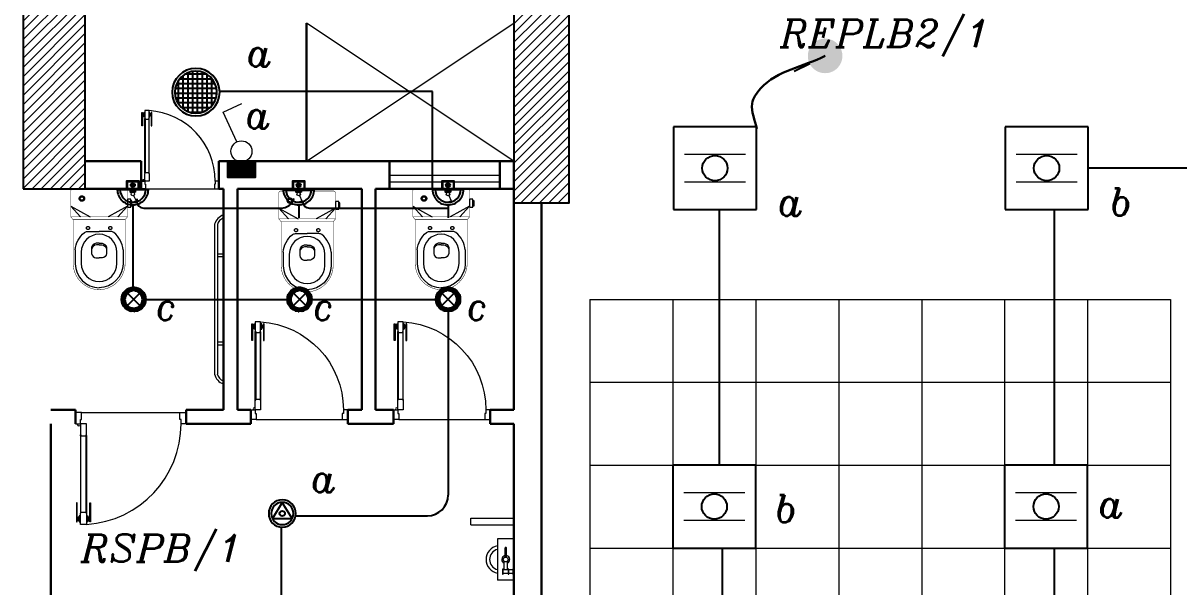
# Model space of a CAD drawing. Extents: x 990 to 1091, y 469 to 823.
# Drawn here: x 1012.31 to 1020.68, y 687.04 to 691.12 of the extents above; entities that cross this region are included whole.
import ezdxf

# ---------------------------------------------------------------- set-up
doc = ezdxf.new("R2010")
doc.units = 0
doc.header["$MEASUREMENT"] = 0
doc.linetypes.add('DASHED', pattern=[19.05, 12.7, -6.35])
doc.linetypes.add('DASHED2', pattern=[0.375, 0.25, -0.125])
doc.layers.get('0').update_dxf_attribs({"color": 252, "linetype": 'CONTINUOUS', "lineweight": 30})
for name, color, linetype, lineweight in [('Column', 252, 'CONTINUOUS', 25), ('DOOR', 252, 'CONTINUOUS', 9), ('elev', 252, 'CONTINUOUS', 9), ('Elevation', 252, 'CONTINUOUS', 18), ('Furn', 252, 'CONTINUOUS', 9), ('hatch', 252, 'CONTINUOUS', 9), ('LIGHT 2', 252, 'CONTINUOUS', 9), ('Wall', 252, 'CONTINUOUS', 30), ('WINDOW', 252, 'CONTINUOUS', 5)]:
    doc.layers.add(name, color=color, linetype=linetype, lineweight=lineweight)
for name, color, linetype in [('E-LIGHTING', 2, 'CONTINUOUS'), ('E-SWITCHES', 4, 'CONTINUOUS'), ('E-WIRING', 3, 'CONTINUOUS'), ('TEXT-ELC', 3, 'CONTINUOUS')]:
    doc.layers.add(name, color=color, linetype=linetype)
doc.styles.add('ROMANS', font='italic8.shx')
doc.dimstyles.get("Standard").update_dxf_attribs({"dimtxt": 0.12, "dimasz": 0.05, "dimexe": 0.18, "dimexo": 0.0625, "dimgap": 0.09, "dimtad": 0, "dimtih": 1, "dimtoh": 1, "dimzin": 0, "dimdsep": 46, "dimtxsty": 'Standard', "dimblk": 'DOT', "dimcen": 0.09, "dimadec": 0, "dimazin": 0, "dimtfac": 1, "dimtofl": 0, "dimtmove": 0, "dimatfit": 3, "dimldrblk": 'DOT', "dimfxl": 1, "dimtolj": 1, "dimtzin": 0, "dimarcsym": 0})
pattern_1 = [(45, (1234.8701, 353.998976), (-0.0336759605, 0.0336759605), [])]

# ---------------------------------------------------------------- blocks, each defined once
blk = doc.blocks.new('gfhh')
at = {"layer": 'Furn'}
for p, q in [((-7.3499, -128.8201), (-7.6484, -128.8426)), ((-7.6396, -128.959), (-7.6484, -128.8426)), ((-7.3405, -128.9363), (-7.3493, -128.8199)), ((-7.6396, -128.959), (-7.3405, -128.9363)), ((-7.5659, -128.8715), (-7.6009, -128.8741)), ((-7.6009, -128.8741), (-7.6004, -128.88)), ((-7.6004, -128.88), (-7.5655, -128.8773)), ((-7.5628, -128.9123), (-7.5978, -128.9149)), ((-7.5978, -128.9149), (-7.5973, -128.9207)), ((-7.5973, -128.9207), (-7.5624, -128.9181)), ((-7.5602, -128.9472), (-7.5952, -128.9498)), ((-7.5946, -128.8795), (-7.592, -128.9145)), ((-7.5915, -128.9203), (-7.5893, -128.9494)), ((-7.5687, -128.9127), (-7.5713, -128.8778)), ((-7.5709, -128.8836), (-7.5082, -128.8789)), ((-7.5063, -128.9021), (-7.5691, -128.9069)), ((-7.566, -128.9476), (-7.5682, -128.9185)), ((-7.5655, -128.8773), (-7.5659, -128.8715)), ((-7.5624, -128.9181), (-7.5628, -128.9123)), ((-7.4132, -128.8776), (-7.4784, -128.8825)), ((-7.4775, -128.8941), (-7.4123, -128.8892)), ((-7.554, -128.9526), (-7.6005, -128.9561))]:
    blk.add_line(p, q, dxfattribs=at)
blk.add_circle((-7.4943, -128.8895), 0.0175, dxfattribs=at)
for centre, radius, start, end in [((-7.4974, -128.8479), 0.1001, 14.03882, 174.74712), ((-7.4974, -128.8479), 0.0751, 17.14602, 171.50722), ((-7.4943, -128.8895), 0.0292, 16.18252, 160.89252), ((-7.56, -128.9533), 0.0061, 6.71462, 91.89782), ((-7.4943, -128.8895), 0.0292, 207.15669, 352.88322), ((-7.4128, -128.8834), 0.00584, 274.30622, 94.30622), ((-7.5944, -128.9559), 0.0061, 96.71462, 181.89782)]:
    blk.add_arc(centre, radius, start, end, dxfattribs=at)
blk = doc.blocks.new('A$C5C187BFD')
at = {"layer": 'Furn'}
for points in [[(0.0335, 0.1794), (0.0584, 0.1794), (0.0584, 0.1897), (0.0335, 0.1897)], [(0.0384, 0.1897), (0.0541, 0.1897), (0.0541, 0.1934), (0.0384, 0.1934)]]:
    blk.add_lwpolyline(points, close=True, dxfattribs=at)
at = {"layer": 'Furn', "const_width": 0.0014}
for points in [[(0.0978, 0.09), (0.0978, 0.1719), (0.0887, 0.1794), (0.0074, 0.1794, 0.463455), (0.0007, 0.1715), (0.0007, 0.09)], [(0.0978, 0.1719), (0.2367, 0.1719, -0.40227), (0.3187, 0.09)], [(0.0978, 0.09), (0.0978, 0.0082), (0.0887, 0.0007), (0.0074, 0.0007, -0.463455), (0.0007, 0.0086), (0.0007, 0.09)], [(0.0978, 0.0082), (0.2367, 0.0082, 0.40227), (0.3187, 0.09)]]:
    blk.add_lwpolyline(points, format="xyb", dxfattribs=at)
at = {"layer": 'Furn'}
for points in [[(0.0887, 0.1491), (0.0547, 0.1794), (0.0887, 0.1188)], [(0.1962, 0.1139), (0.1962, 0.114)], [(0.0887, 0.031), (0.0547, 0.0007), (0.0887, 0.0613)], [(0.1962, 0.0662), (0.1962, 0.0661)]]:
    blk.add_lwpolyline(points, dxfattribs=at)
at = {"layer": 'Furn', "const_width": 0.0014}
for points in [[(0.0887, 0.1794), (0.0887, 0.09)], [(0.0887, 0.0007), (0.0887, 0.09)]]:
    blk.add_lwpolyline(points, dxfattribs=at)
at = {"layer": 'Furn'}
for points in [[(0.1933, 0.1658, 0.198896), (0.1382, 0.1363, 0.197766), (0.1352, 0.1272), (0.1352, 0.09)], [(0.1933, 0.1658), (0.2366, 0.1658, -0.402045), (0.3125, 0.0899)], [(0.1717, 0.09), (0.1717, 0.0991, -0.300542), (0.1858, 0.1136), (0.2044, 0.1136, -0.297055), (0.2185, 0.1002), (0.2185, 0.09)], [(0.1769, 0.09), (0.1769, 0.0987, -0.279178), (0.1895, 0.1136, -1.386683)], [(0.1933, 0.0143, -0.198896), (0.1382, 0.0438, -0.197766), (0.1352, 0.0529), (0.1352, 0.09)], [(0.1717, 0.09), (0.1717, 0.081, 0.300542), (0.1858, 0.0665), (0.2044, 0.0665, 0.297055), (0.2185, 0.0798), (0.2185, 0.09)], [(0.1769, 0.09), (0.1769, 0.0813, 0.279178), (0.1895, 0.0665, 1.386683)], [(0.1933, 0.0143), (0.2366, 0.0143, 0.402045), (0.3125, 0.0902)]]:
    blk.add_lwpolyline(points, format="xyb", dxfattribs=at)
blk.add_lwpolyline([(0.2, 0.0338), (0.2362, 0.0338, 1), (0.2362, 0.1462), (0.2, 0.1462, 1)], format="xyb", close=True, dxfattribs=at)
at = {"layer": 'Furn', "linetype": 'DASHED2'}
for centre, radius in [((0.1241, 0.1251), 0.00494), ((0.0312, 0.0358), 0.00853), ((0.0312, 0.0358), 0.00538), ((0.1241, 0.055), 0.00494)]:
    blk.add_circle(centre, radius, dxfattribs=at)
blk = doc.blocks.new('d5')
at = {"layer": 'DOOR'}
for p, q in [((94.4132, -72.6216), (94.4132, -72.0617)), ((94.4171, -72.0617), (94.4171, -72.6216)), ((94.4545, -72.0617), (94.4545, -72.6216)), ((94.4584, -72.6216), (94.4584, -72.0617)), ((94.4491, -72.7861), (93.738, -72.7861))]:
    blk.add_line(p, q, dxfattribs=at)
for points in [[(94.3909, -72.1329), (94.3845, -72.1329), (94.3845, -71.995), (94.3909, -71.995)], [(94.4002, -72.0093), (94.3951, -72.0093), (94.3951, -72.0255), (94.4002, -72.0255)], [(94.4545, -72.0573), (94.4545, -72.0661), (94.4171, -72.0661), (94.4171, -72.0573), (94.4136, -72.0573), (94.4136, -71.9773), (94.4136, -71.9773), (94.458, -71.9773), (94.458, -72.0573)], [(94.4713, -72.0093), (94.4765, -72.0093), (94.4765, -72.0255), (94.4713, -72.0255)], [(94.4807, -72.1329), (94.4871, -72.1329), (94.4871, -71.995), (94.4807, -71.995)], [(94.4545, -72.6261), (94.4545, -72.6172), (94.4171, -72.6172), (94.4171, -72.6261), (94.4136, -72.6261), (94.4136, -72.7061), (94.4136, -72.7061), (94.458, -72.7061), (94.458, -72.6261)], [(93.6936, -72.7861), (93.6936, -72.7061), (93.7292, -72.7061), (93.7292, -72.7364), (93.7381, -72.7364), (93.738, -72.7861)], [(94.4936, -72.7861), (94.4936, -72.7061), (94.458, -72.7061), (94.458, -72.7364), (94.4491, -72.7364), (94.4491, -72.7861)]]:
    blk.add_lwpolyline(points, close=True, dxfattribs=at)
for points in [[(94.3909, -72.0095, -1), (94.3951, -72.0095), (94.3951, -72.0095), (94.3951, -72.0252), (94.3951, -72.0252, -1), (94.3909, -72.0252), (94.3909, -72.0252)], [(94.4171, -72.0657), (94.4171, -72.0657, -1), (94.4171, -72.0577)], [(94.4545, -72.0657), (94.4545, -72.0657, 1), (94.4545, -72.0577)], [(94.4807, -72.0095, 1), (94.4765, -72.0095), (94.4765, -72.0095), (94.4765, -72.0252), (94.4765, -72.0252, 1), (94.4807, -72.0252), (94.4807, -72.0252)], [(94.4171, -72.6177), (94.4171, -72.6177, 1), (94.4171, -72.6256)], [(94.4545, -72.6177), (94.4545, -72.6177, -1), (94.4545, -72.6256)]]:
    blk.add_lwpolyline(points, format="xyb", close=True, dxfattribs=at)
for points in [[(94.4047, -72.0312), (94.4002, -72.0312), (94.4002, -72.0036), (94.4047, -72.0036)], [(94.4136, -72.0395), (94.4047, -72.0395), (94.4047, -71.995), (94.4136, -71.995)], [(94.458, -72.0395), (94.4669, -72.0395), (94.4669, -71.995), (94.458, -71.995)], [(94.4669, -72.0312), (94.4713, -72.0312), (94.4713, -72.0036), (94.4669, -72.0036)]]:
    blk.add_lwpolyline(points, dxfattribs=at)
blk.add_circle((94.4669, -72.6972), 0.00889, dxfattribs=at)
blk.add_arc((94.4595, -72.7061), 0.7302, 93.60232, 180, dxfattribs=at)
blk = doc.blocks.new('60X60 IP SURFACE MOUNTED')
at = {"layer": 'E-LIGHTING', "color": 4, "linetype": 'ByBlock'}
for p, q in [((0.3, 0.3), (-0.3, 0.3)), ((-0.3, 0.3), (-0.3, -0.3)), ((0.3, -0.3), (0.3, 0.3)), ((-0.3, -0.3), (0.3, -0.3))]:
    blk.add_line(p, q, dxfattribs=at)
at = {"layer": 'E-LIGHTING', "color": 1, "linetype": 'ByBlock', "const_width": 0.01}
for points in [[(0.2225, 0.1), (-0.2225, 0.1)], [(0.2225, -0.1), (-0.2225, -0.1)]]:
    blk.add_lwpolyline(points, dxfattribs=at)
at = {"layer": 'E-LIGHTING', "color": 5}
blk.add_circle((0, 0), 0.0914, dxfattribs=at)
blk = doc.blocks.new('SOCKET WITH SWITCH')
at = {"layer": 'E-SWITCHES'}
h = blk.add_hatch(dxfattribs=at)
h.set_pattern_fill('ANSI37', scale=0.013169, angle=-0.01096, style=0)
h.set_pattern_definition([(44.98904, (-103.227853, -146.4244675), (-0.00116374538, 0.0011641907), []), (134.98904, (-103.227853, -146.4244675), (-0.0011641907, -0.00116374538), [])])
h.paths.add_polyline_path([(-95.5096, -110.8386, -0.000676), (-95.5096, -110.8386), (-95.528, -110.8386), (-95.528, -110.8597), (-95.4912, -110.8597), (-95.4912, -110.8386)])
blk.add_hatch(color=2, dxfattribs=at).paths.add_polyline_path([(-95.4938, -110.8927, 1), (-95.5254, -110.8927, 1)])
at = {"layer": 'E-SWITCHES', "color": 2}
for p, q in [((-95.5096, -110.7406), (-95.5096, -110.6421)), ((-95.3905, -110.8597), (-95.6287, -110.8597))]:
    blk.add_line(p, q, dxfattribs=at)
at = {"layer": 'E-SWITCHES', "lineweight": 15}
for p, q in [((-95.534, -110.7727), (-95.5096, -110.7612)), ((-95.5155, -110.8121), (-95.534, -110.7727))]:
    blk.add_line(p, q, dxfattribs=at)
at = {"layer": 'E-SWITCHES'}
blk.add_lwpolyline([(-95.528, -110.8386), (-95.4912, -110.8386), (-95.4912, -110.8597), (-95.528, -110.8597)], close=True, dxfattribs=at)
at = {"layer": 'E-SWITCHES', "color": 2}
for points in [[(-95.5547, -110.8597), (-95.4645, -110.8597), (-95.4645, -110.9258), (-95.5547, -110.9258)], [(-95.5503, -110.864), (-95.4689, -110.864), (-95.4689, -110.9214), (-95.5503, -110.9214)]]:
    blk.add_lwpolyline(points, close=True, dxfattribs=at)
at = {"layer": 'E-SWITCHES', "lineweight": 15}
blk.add_circle((-95.5096, -110.8247), 0.0139, dxfattribs=at)
at = {"layer": 'E-SWITCHES', "color": 2}
blk.add_circle((-95.5096, -110.8927), 0.0158, dxfattribs=at)
at = {"layer": 'E-SWITCHES', "color": 7, "linetype": 'DASHED'}
blk.add_arc((-95.5096, -110.8597), 0.1191, 0, 180, dxfattribs=at)
at = {"layer": 'E-SWITCHES', "color": 2}
blk.add_arc((-95.5096, -110.8597), 0.0985, 0, 180, dxfattribs=at)
blk = doc.blocks.new('1X26 W')
at = {"layer": 'E-LIGHTING', "color": 1}
for p, q in [((340715.2, 2316221.7), (340639, 2316096.5)), ((340791.1, 2316096.6), (340715.2, 2316221.4)), ((340639, 2316096.5), (340791.3, 2316096.5))]:
    blk.add_line(p, q, dxfattribs=at)
at = {"layer": 'E-LIGHTING', "color": 7}
blk.add_circle((340715.2, 2316135.9), 20.4, dxfattribs=at)
at = {"layer": 'E-LIGHTING', "color": 3, "extrusion": (0, 0, -1)}
blk.add_ellipse((340715.2, 2316135.9), major_axis=(-74.2, 74.2), ratio=1, start_param=5.497787, end_param=11.780972, dxfattribs=at)
at = {"layer": 'E-LIGHTING', "color": 2, "extrusion": (0, 0, -1)}
blk.add_ellipse((340715.2, 2316135.9), major_axis=(60.6, 60.6), ratio=1, start_param=3.926991, end_param=10.210176, dxfattribs=at)
blk = doc.blocks.new('Spot-26')
at = {"layer": 'E-LIGHTING'}
h = blk.add_hatch(dxfattribs=at)
h.set_pattern_fill('BRSTONE', color=81, scale=0.1, style=0)
h.paths.add_polyline_path([(-0.342, 0, 1), (0.342, 0, 1)])
h.paths.add_polyline_path([(-0.173, -0.173, -0.414214), (-0.173, 0.173, -2.414214)], flags=16)
at = {"layer": 'E-LIGHTING', "color": 2}
for p, q in [((-0.173, 0.173), (0.173, -0.173)), ((-0.173, -0.173), (0.173, 0.173))]:
    blk.add_line(p, q, dxfattribs=at)
at = {"layer": 'E-LIGHTING', "color": 6}
blk.add_circle((0, 0), 0.342, dxfattribs=at)
at = {"layer": 'E-LIGHTING', "color": 1}
for start, end in [(135, 225), (225, 135)]:
    blk.add_arc((0, 0), 0.245, start, end, dxfattribs=at)
blk = doc.blocks.new('SPOT-20')
at = {"layer": 'E-LIGHTING', "linetype": 'Continuous'}
h = blk.add_hatch(dxfattribs=at)
h.set_pattern_fill('ANSI37', scale=0.4, style=0)
h.paths.add_polyline_path([(-0.22, 0, 1), (0.22, 0, 1)])
at = {"layer": 'E-LIGHTING', "color": 1}
blk.add_circle((0, 0), 0.249, dxfattribs=at)
at = {"layer": 'E-LIGHTING', "color": 7}
blk.add_circle((0, 0), 0.22, dxfattribs=at)
blk = doc.blocks.new('_Dot')
at = {"color": 0, "linetype": 'ByBlock', "lineweight": -2}
blk.add_line((-0.5, 0), (-1, 0), dxfattribs=at)
at = {"color": 0, "linetype": 'ByBlock', "const_width": 0.5}
blk.add_lwpolyline([(-0.25, 0, 1), (0.25, 0, 1)], format="xyb", close=True, dxfattribs=at)
blk = doc.blocks.new('SW2')
at = {"layer": 'E-SWITCHES'}
h = blk.add_hatch(dxfattribs=at)
h.set_pattern_fill('ANSI37', scale=0.1, style=0)
h.paths.add_polyline_path([(58.558, 270.24, -0.000676), (58.558, 270.24), (58.419, 270.24), (58.419, 270.08), (58.698, 270.08), (58.698, 270.24)])
at = {"layer": 'E-SWITCHES', "lineweight": 15}
for p, q in [((58.373, 270.74), (58.563, 270.83)), ((58.513, 270.442), (58.373, 270.74))]:
    blk.add_line(p, q, dxfattribs=at)
at = {"layer": 'E-SWITCHES'}
blk.add_lwpolyline([(58.419, 270.24), (58.698, 270.24), (58.698, 270.08), (58.419, 270.08)], close=True, dxfattribs=at)
at = {"layer": 'E-SWITCHES', "lineweight": 15}
blk.add_circle((58.558, 270.346), 0.106, dxfattribs=at)

msp = doc.modelspace()

# ---------------------------------------------------------------- hatches: boundary and pattern name
at = {"layer": 'hatch'}
h = msp.add_hatch(dxfattribs=at)
h.set_pattern_fill('ANSI31', color=256, scale=0.015, style=0)
h.set_pattern_definition(pattern_1)
h.paths.add_polyline_path([(1012.3129, 689.921), (1012.7629, 689.921), (1012.7629, 691.371), (1012.3129, 691.371)])
h = msp.add_hatch(dxfattribs=at)
h.set_pattern_fill('ANSI31', color=256, scale=0.015, style=0)
h.set_pattern_definition(pattern_1)
h.paths.add_polyline_path([(1015.863, 689.821), (1016.263, 689.821), (1016.263, 691.371), (1015.863, 691.371)])

# ---------------------------------------------------------------- linework, layer by layer
at = {"layer": 'Column'}
for points in [[(1012.3129, 689.921), (1012.7629, 689.921), (1012.7629, 691.371), (1012.3129, 691.371)], [(1012.3129, 689.921), (1012.7629, 689.921), (1012.7629, 691.371), (1012.3129, 691.371)], [(1015.863, 689.821), (1016.263, 689.821), (1016.263, 691.371), (1015.863, 691.371)], [(1015.863, 689.821), (1016.263, 689.821), (1016.263, 691.371), (1015.863, 691.371)]]:
    msp.add_lwpolyline(points, close=True, dxfattribs=at)
at = {"layer": 'DOOR'}
for p, q in [((1013.1926, 690.0361), (1013.1926, 690.4281)), ((1013.1954, 690.4281), (1013.1954, 690.0361)), ((1013.2215, 690.4281), (1013.2215, 690.0361)), ((1013.2243, 690.0361), (1013.2243, 690.4281)), ((1013.1991, 689.921), (1013.6969, 689.921)), ((1012.7363, 688.301), (1013.4474, 688.301)), ((1012.7363, 688.301), (1013.4474, 688.301)), ((1012.727, 688.1366), (1012.727, 687.5767)), ((1012.727, 688.1366), (1012.727, 687.5767)), ((1012.731, 687.5767), (1012.731, 688.1366)), ((1012.731, 687.5767), (1012.731, 688.1366)), ((1012.7683, 687.5767), (1012.7683, 688.1366)), ((1012.7683, 687.5767), (1012.7683, 688.1366)), ((1012.7723, 688.1366), (1012.7723, 687.5767)), ((1012.7723, 688.1366), (1012.7723, 687.5767))]:
    msp.add_line(p, q, dxfattribs=at)
for points in [[(1013.177, 690.3782), (1013.1725, 690.3782), (1013.1725, 690.4748), (1013.177, 690.4748)], [(1013.1836, 690.4648), (1013.18, 690.4648), (1013.18, 690.4535), (1013.1836, 690.4535)], [(1013.1954, 690.4312), (1013.1954, 690.425), (1013.2215, 690.425), (1013.2215, 690.4312), (1013.224, 690.4312), (1013.224, 690.4872), (1013.224, 690.4872), (1013.1929, 690.4872), (1013.1929, 690.4312)], [(1013.2334, 690.4648), (1013.237, 690.4648), (1013.237, 690.4535), (1013.2334, 690.4535)], [(1013.2399, 690.3782), (1013.2444, 690.3782), (1013.2444, 690.4748), (1013.2399, 690.4748)], [(1013.1954, 690.033), (1013.1954, 690.0393), (1013.2215, 690.0393), (1013.2215, 690.033), (1013.224, 690.033), (1013.224, 689.977), (1013.224, 689.977), (1013.1929, 689.977), (1013.1929, 690.033)], [(1013.168, 689.921), (1013.168, 689.977), (1013.1929, 689.977), (1013.1929, 689.9558), (1013.1991, 689.9558), (1013.1991, 689.921)], [(1013.728, 689.921), (1013.728, 689.977), (1013.7031, 689.977), (1013.7031, 689.9558), (1013.6969, 689.9558), (1013.6969, 689.921)], [(1012.6918, 688.301), (1012.6918, 688.221), (1012.7274, 688.221), (1012.7274, 688.2514), (1012.7363, 688.2514), (1012.7363, 688.301)], [(1012.6918, 688.301), (1012.6918, 688.221), (1012.7274, 688.221), (1012.7274, 688.2514), (1012.7363, 688.2514), (1012.7363, 688.301)], [(1013.4918, 688.301), (1013.4918, 688.221), (1013.4562, 688.221), (1013.4562, 688.2514), (1013.4473, 688.2514), (1013.4474, 688.301)], [(1013.4918, 688.301), (1013.4918, 688.221), (1013.4562, 688.221), (1013.4562, 688.2514), (1013.4473, 688.2514), (1013.4474, 688.301)], [(1012.731, 688.1411), (1012.731, 688.1322), (1012.7683, 688.1322), (1012.7683, 688.1411), (1012.7718, 688.1411), (1012.7718, 688.221), (1012.7718, 688.221), (1012.7274, 688.221), (1012.7274, 688.1411)], [(1012.731, 688.1411), (1012.731, 688.1322), (1012.7683, 688.1322), (1012.7683, 688.1411), (1012.7718, 688.1411), (1012.7718, 688.221), (1012.7718, 688.221), (1012.7274, 688.221), (1012.7274, 688.1411)], [(1012.7047, 687.6479), (1012.6983, 687.6479), (1012.6983, 687.51), (1012.7047, 687.51)], [(1012.7047, 687.6479), (1012.6983, 687.6479), (1012.6983, 687.51), (1012.7047, 687.51)], [(1012.731, 687.5722), (1012.731, 687.5811), (1012.7683, 687.5811), (1012.7683, 687.5722), (1012.7718, 687.5722), (1012.7718, 687.4923), (1012.7718, 687.4923), (1012.7274, 687.4923), (1012.7274, 687.5722)], [(1012.731, 687.5722), (1012.731, 687.5811), (1012.7683, 687.5811), (1012.7683, 687.5722), (1012.7718, 687.5722), (1012.7718, 687.4923), (1012.7718, 687.4923), (1012.7274, 687.4923), (1012.7274, 687.5722)], [(1012.7945, 687.6479), (1012.801, 687.6479), (1012.801, 687.51), (1012.7945, 687.51)], [(1012.7945, 687.6479), (1012.801, 687.6479), (1012.801, 687.51), (1012.7945, 687.51)], [(1012.7141, 687.5243), (1012.7089, 687.5243), (1012.7089, 687.5405), (1012.7141, 687.5405)], [(1012.7141, 687.5243), (1012.7089, 687.5243), (1012.7089, 687.5405), (1012.7141, 687.5405)], [(1012.7852, 687.5243), (1012.7903, 687.5243), (1012.7903, 687.5405), (1012.7852, 687.5405)], [(1012.7852, 687.5243), (1012.7903, 687.5243), (1012.7903, 687.5405), (1012.7852, 687.5405)]]:
    msp.add_lwpolyline(points, close=True, dxfattribs=at)
for points in [[(1013.177, 690.4646, -1), (1013.18, 690.4646), (1013.18, 690.4646), (1013.18, 690.4536), (1013.18, 690.4536, -1), (1013.177, 690.4536), (1013.177, 690.4536)], [(1013.1954, 690.4253), (1013.1954, 690.4253, -1), (1013.1954, 690.4309)], [(1013.2215, 690.4253), (1013.2215, 690.4253, 1), (1013.2215, 690.4309)], [(1013.2399, 690.4646, 1), (1013.237, 690.4646), (1013.237, 690.4646), (1013.237, 690.4536), (1013.237, 690.4536, 1), (1013.2399, 690.4536), (1013.2399, 690.4536)], [(1013.1954, 690.0389), (1013.1954, 690.0389, 1), (1013.1954, 690.0334)], [(1013.2215, 690.0389), (1013.2215, 690.0389, -1), (1013.2215, 690.0334)], [(1012.731, 688.1326), (1012.731, 688.1326, -1), (1012.731, 688.1406)], [(1012.731, 688.1326), (1012.731, 688.1326, -1), (1012.731, 688.1406)], [(1012.7683, 688.1326), (1012.7683, 688.1326, 1), (1012.7683, 688.1406)], [(1012.7683, 688.1326), (1012.7683, 688.1326, 1), (1012.7683, 688.1406)], [(1012.731, 687.5807), (1012.731, 687.5807, 1), (1012.731, 687.5727)], [(1012.731, 687.5807), (1012.731, 687.5807, 1), (1012.731, 687.5727)], [(1012.7683, 687.5807), (1012.7683, 687.5807, -1), (1012.7683, 687.5727)], [(1012.7683, 687.5807), (1012.7683, 687.5807, -1), (1012.7683, 687.5727)], [(1012.7047, 687.5245, 1), (1012.7089, 687.5245), (1012.7089, 687.5245), (1012.7089, 687.5402), (1012.7089, 687.5402, 1), (1012.7047, 687.5402), (1012.7047, 687.5402)], [(1012.7047, 687.5245, 1), (1012.7089, 687.5245), (1012.7089, 687.5245), (1012.7089, 687.5402), (1012.7089, 687.5402, 1), (1012.7047, 687.5402), (1012.7047, 687.5402)], [(1012.7945, 687.5245, -1), (1012.7903, 687.5245), (1012.7903, 687.5245), (1012.7903, 687.5402), (1012.7903, 687.5402, -1), (1012.7945, 687.5402), (1012.7945, 687.5402)], [(1012.7945, 687.5245, -1), (1012.7903, 687.5245), (1012.7903, 687.5245), (1012.7903, 687.5402), (1012.7903, 687.5402, -1), (1012.7945, 687.5402), (1012.7945, 687.5402)]]:
    msp.add_lwpolyline(points, format="xyb", close=True, dxfattribs=at)
for points in [[(1013.1867, 690.4495), (1013.1836, 690.4495), (1013.1836, 690.4688), (1013.1867, 690.4688)], [(1013.1929, 690.4436), (1013.1867, 690.4436), (1013.1867, 690.4748), (1013.1929, 690.4748)], [(1013.224, 690.4436), (1013.2303, 690.4436), (1013.2303, 690.4748), (1013.224, 690.4748)], [(1013.2303, 690.4495), (1013.2334, 690.4495), (1013.2334, 690.4688), (1013.2303, 690.4688)], [(1012.7185, 687.5462), (1012.7141, 687.5462), (1012.7141, 687.5186), (1012.7185, 687.5186)], [(1012.7185, 687.5462), (1012.7141, 687.5462), (1012.7141, 687.5186), (1012.7185, 687.5186)], [(1012.7274, 687.5545), (1012.7185, 687.5545), (1012.7185, 687.51), (1012.7274, 687.51)], [(1012.7274, 687.5545), (1012.7185, 687.5545), (1012.7185, 687.51), (1012.7274, 687.51)], [(1012.7718, 687.5545), (1012.7807, 687.5545), (1012.7807, 687.51), (1012.7718, 687.51)], [(1012.7718, 687.5545), (1012.7807, 687.5545), (1012.7807, 687.51), (1012.7718, 687.51)], [(1012.7807, 687.5462), (1012.7852, 687.5462), (1012.7852, 687.5186), (1012.7807, 687.5186)], [(1012.7807, 687.5462), (1012.7852, 687.5462), (1012.7852, 687.5186), (1012.7807, 687.5186)]]:
    msp.add_lwpolyline(points, dxfattribs=at)
for centre, radius in [((1013.1867, 689.9833), 0.00622), ((1012.7185, 688.2122), 0.00889), ((1012.7185, 688.2122), 0.00889)]:
    msp.add_circle(centre, radius, dxfattribs=at)
for centre, radius, start, end in [((1013.1919, 689.977), 0.5112, 360, 86.39768), ((1012.726, 688.221), 0.7302, 273.60232, 0), ((1012.726, 688.221), 0.7302, 273.60232, 0)]:
    msp.add_arc(centre, radius, start, end, dxfattribs=at)
at = {"layer": 'E-WIRING', "color": 3}
for p, q in [((1015.2749, 690.6271), (1013.7343, 690.6271)), ((1015.2749, 689.9169), (1015.2749, 690.6271)), ((1021.8185, 690.071), (1020.0185, 690.071))]:
    msp.add_line(p, q, dxfattribs=at)
at = {"layer": 'E-WIRING', "linetype": 'Continuous'}
for p, q in [((1013.1353, 689.8489), (1013.1353, 689.8313)), ((1013.1075, 689.7813), (1013.1075, 689.209)), ((1013.1853, 689.7813), (1014.1785, 689.7813)), ((1014.3853, 689.7813), (1015.3874, 689.7813)), ((1017.352, 687.917), (1017.352, 689.7711)), ((1019.772, 689.771), (1019.772, 687.921)), ((1013.2011, 689.121), (1014.2248, 689.121)), ((1014.4011, 689.121), (1015.2998, 689.121)), ((1015.3879, 689.0328), (1015.3879, 687.7045)), ((1014.285, 687.5545), (1015.2379, 687.5545)), ((1014.1828, 686.1693), (1014.1828, 687.4727)), ((1017.372, 687.317), (1017.372, 685.521)), ((1019.772, 687.321), (1019.772, 685.5211))]:
    msp.add_line(p, q, dxfattribs=at)
for centre, radius, start, end in [((1013.1853, 689.8313), 0.05, 180, 269.99991), ((1014.1785, 689.8813), 0.1, 269.99991, 342.35748), ((1014.3853, 689.8313), 0.05, 180, 270), ((1015.2379, 687.7045), 0.15, 270, 0)]:
    msp.add_arc(centre, radius, start, end, dxfattribs=at)
at = {"layer": 'elev', "linetype": 'Continuous'}
for p, q in [((1016.4144, 689.121), (1016.4144, 683.721)), ((1016.4144, 689.121), (1020.6144, 689.121)), ((1017.0144, 689.121), (1017.0144, 683.721)), ((1017.6144, 689.121), (1017.6144, 683.721)), ((1018.2144, 689.121), (1018.2144, 683.721)), ((1018.8144, 689.121), (1018.8144, 683.721)), ((1019.4144, 689.121), (1019.4144, 683.721)), ((1020.0144, 689.121), (1020.0144, 683.721)), ((1020.6144, 689.121), (1020.6144, 683.721)), ((1016.4144, 688.521), (1020.6144, 688.521)), ((1016.4144, 687.921), (1020.6144, 687.921)), ((1016.4144, 687.321), (1020.6144, 687.321))]:
    msp.add_line(p, q, dxfattribs=at)
at = {"layer": 'Elevation'}
msp.add_line((1014.963, 690.121), (1015.763, 690.121), dxfattribs=at)
at = {"layer": 'Furn'}
for p, q in [((1013.6983, 689.6644), (1013.6983, 688.5795)), ((1013.7183, 689.6619), (1013.7183, 688.5816)), ((1013.7183, 689.4509), (1013.763, 689.4509)), ((1013.7183, 689.4309), (1013.763, 689.4309)), ((1013.7183, 688.8126), (1013.763, 688.8126)), ((1013.7183, 688.7926), (1013.763, 688.7926))]:
    msp.add_line(p, q, dxfattribs=at)
at = {"layer": 'Furn', "linetype": 'Continuous'}
for p, q in [((1015.5517, 687.538), (1015.8629, 687.538)), ((1015.5517, 687.488), (1015.5517, 687.538)), ((1015.5517, 687.488), (1015.8629, 687.488))]:
    msp.add_line(p, q, dxfattribs=at)
at = {"layer": 'Furn'}
for centre, radius, start, end in [((1013.7868, 689.6435), 0.091, 105.18015, 166.75203), ((1013.7868, 689.6435), 0.071, 109.61221, 164.99146), ((1013.7875, 688.597), 0.091, 191.06785, 254.34359), ((1013.7875, 688.597), 0.071, 192.53628, 249.7618)]:
    msp.add_arc(centre, radius, start, end, dxfattribs=at)
at = {"layer": 'hatch'}
for p, q in [((1014.363, 690.1212), (1015.8629, 691.121)), ((1015.863, 690.121), (1014.363, 691.121))]:
    msp.add_line(p, q, dxfattribs=at)
at = {"layer": 'Wall', "linetype": 'Continuous'}
for p, q in [((1014.363, 690.1212), (1014.363, 691.121)), ((1013.168, 690.1215), (1012.7629, 690.1216)), ((1012.7629, 690.121), (1013.168, 690.121)), ((1013.168, 689.921), (1013.168, 690.1215)), ((1013.728, 689.921), (1013.728, 690.1214)), ((1013.728, 690.121), (1015.863, 690.121)), ((1014.963, 690.121), (1014.963, 689.921)), ((1014.963, 690.121), (1014.963, 689.921)), ((1015.763, 690.121), (1015.763, 689.921)), ((1013.168, 689.921), (1012.7629, 689.921)), ((1013.763, 689.921), (1013.728, 689.921)), ((1013.763, 688.321), (1013.763, 689.921)), ((1013.863, 688.321), (1013.863, 689.921)), ((1014.763, 689.921), (1013.863, 689.921)), ((1014.763, 688.321), (1014.763, 689.921)), ((1014.863, 688.321), (1014.863, 689.921)), ((1015.863, 689.921), (1014.863, 689.921)), ((1015.863, 688.321), (1015.863, 689.921)), ((1012.6918, 688.321), (1012.5129, 688.321)), ((1012.6918, 688.321), (1012.6918, 688.221)), ((1012.6918, 688.321), (1012.6918, 688.221)), ((1013.763, 688.321), (1013.4918, 688.321)), ((1013.4918, 688.321), (1013.4918, 688.221)), ((1013.4918, 688.321), (1013.4918, 688.221)), ((1013.9614, 688.321), (1013.863, 688.321)), ((1013.9614, 688.321), (1013.9614, 688.221)), ((1014.763, 688.321), (1014.6614, 688.321)), ((1014.6614, 688.321), (1014.6614, 688.221)), ((1014.9929, 688.321), (1014.863, 688.321)), ((1014.9929, 688.321), (1014.9929, 688.221)), ((1015.6929, 688.321), (1015.6929, 688.221)), ((1015.6929, 688.321), (1015.863, 688.321)), ((1013.9614, 688.221), (1013.4918, 688.221)), ((1014.9929, 688.221), (1014.6614, 688.221)), ((1015.6929, 688.221), (1015.863, 688.221)), ((1015.7929, 688.221), (1015.863, 688.221)), ((1015.863, 688.121), (1015.863, 688.221)), ((1015.863, 688.121), (1015.863, 688.221))]:
    msp.add_line(p, q, dxfattribs=at)
for points in [[(1015.863, 688.521), (1015.863, 690.121), (1014.913, 690.121)], [(1016.0629, 682.921), (1016.0629, 689.821)], [(1012.5129, 682.9173), (1012.5129, 688.221)], [(1015.8629, 685.321), (1015.8629, 688.221)]]:
    msp.add_lwpolyline(points, dxfattribs=at)
at = {"layer": 'WINDOW'}
for p, q in [((1014.963, 690.021), (1015.763, 690.021)), ((1014.963, 689.971), (1015.763, 689.971)), ((1014.963, 689.921), (1015.763, 689.921))]:
    msp.add_line(p, q, dxfattribs=at)

# ---------------------------------------------------------------- block references
at = {"layer": 'E-LIGHTING', "xscale": -0.6911999978559688, "yscale": 0.6911999974250878, "zscale": 0.6911999976959953, "rotation": 134.9999999895181}
msp.add_blockref('SPOT-20', (1013.563, 690.621), dxfattribs=at)
at = {"layer": 'E-LIGHTING', "linetype": 'Continuous'}
for p in [(1017.3185, 690.071), (1019.7185, 690.071), (1017.3144, 687.621), (1019.7144, 687.621)]:
    msp.add_blockref('60X60 IP SURFACE MOUNTED', p, dxfattribs=at)
at = {"layer": 'E-LIGHTING'}
for name, p, xscale, yscale, zscale in [('Spot-26', (1013.1129, 689.121), 0.2580479991436277, 0.2580479991436277, 0.2580479991436277), ('Spot-26', (1014.313, 689.121), 0.2580479991436277, 0.2580479991436277, 0.2580479991436277), ('Spot-26', (1015.3879, 689.121), 0.2580479991436277, 0.2580479991436277, 0.2580479991436277), ('1X26 W', (694.7675, -1483.8064), 0.0009375000000773, 0.0009375000000773, 0.0009375000000773)]:
    msp.add_blockref(name, p, dxfattribs=dict(at, xscale=xscale, yscale=yscale, zscale=zscale))
at = {"layer": 'E-SWITCHES', "xscale": 0.7165827312869624, "yscale": 0.7165827312869624, "zscale": 0.7165827312869624}
msp.add_blockref('SW2', (971.931, 496.4677), dxfattribs=at)
at = {"layer": 'E-SWITCHES', "xscale": 0.9445000459564878, "yscale": 0.9445000459564878, "zscale": 0.9445000459564878, "rotation": 180}
for p in [(922.8981, 585.2099), (924.0981, 585.2099), (925.1786, 585.2099)]:
    msp.add_blockref('SOCKET WITH SWITCH', p, dxfattribs=at)
at = {"layer": 'Furn', "xscale": 2.296550155765288, "yscale": 2.296550155765288, "zscale": 2.296550155765288, "rotation": 270}
for p in [(1012.6562, 689.9226), (1014.1614, 689.9073), (1015.1312, 689.9226)]:
    msp.add_blockref('A$C5C187BFD', p, dxfattribs=at)
at = {"layer": 'Furn', "linetype": 'Continuous', "rotation": 85.66176587166208}
msp.add_blockref('gfhh', (887.8513, 704.4605), dxfattribs=at)
at = {"layer": 'LIGHT 2', "xscale": -0.8750000000000531, "yscale": 0.8750000000000531, "zscale": 0.8750000000000531}
for p in [(1096.6433, 751.9388), (1097.6747, 751.9388)]:
    msp.add_blockref('d5', p, dxfattribs=at)

# ---------------------------------------------------------------- texts
at = {"layer": 'TEXT-ELC', "color": 0, "style": 'ROMANS'}
for s, p in [('REPLB2/1', (1017.7902, 690.9468, -162.9789)), ('RSPB/1', (1012.7315, 687.2201, -162.9789))]:
    msp.add_text(s, height=0.2, dxfattribs=at).set_placement(p)
at = {"layer": 'TEXT-ELC', "color": 0, "char_height": 0.2, "width": 0.04491, "attachment_point": 1, "style": 'ROMANS'}
for s, insert in [('a', (1013.9264, 691.0064, -2.4027)), ('a', (1013.9172, 690.5584)), ('b', (1020.169, 689.9268)), ('a', (1017.769, 689.9268)), ('c', (1013.2694, 689.1707)), ('c', (1014.4069, 689.1703)), ('c', (1015.5194, 689.1707)), ('a', (1014.391, 687.9246)), ('b', (1017.7443, 687.7065)), ('a', (1020.0884, 687.7418))]:
    msp.add_mtext(s, dxfattribs=dict(at, insert=insert))

# ---------------------------------------------------------------- leaders
at = {"layer": 'TEXT-ELC', "color": 0, "path_type": 1}
msp.add_leader([(1018.1158, 690.8835), (1017.6491, 690.6484), (1017.5876, 690.5382), (1017.6218, 690.3555)], dimstyle='Standard', override={"dimasz": 0.25, "dimfxl": 0.15}, dxfattribs=at)

doc.saveas('drawing.dxf')
